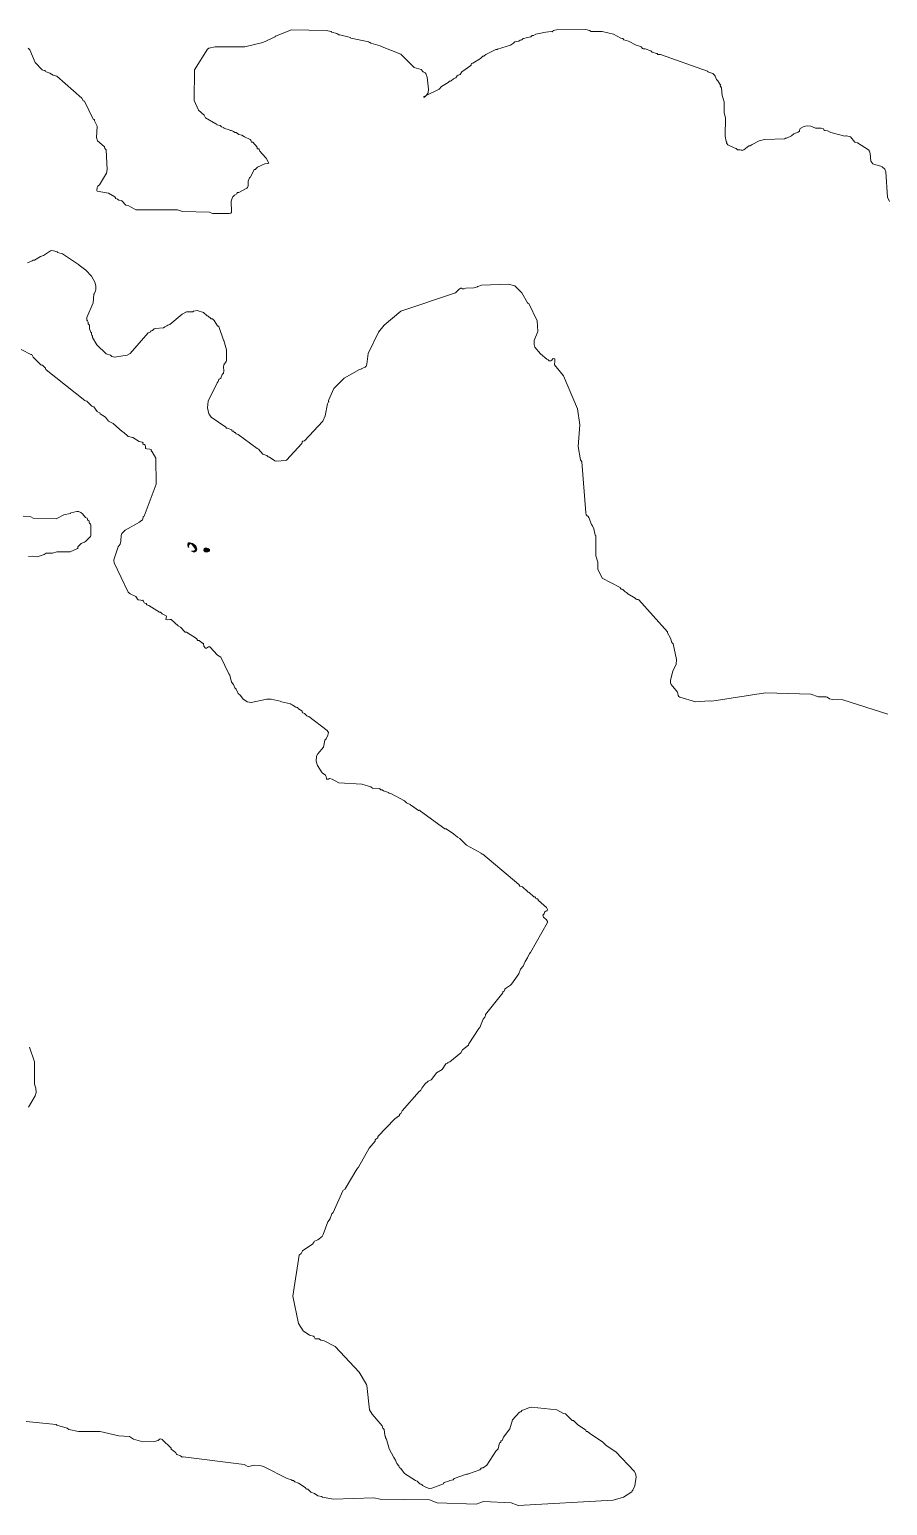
# Model space of a CAD drawing. Header units: inches. Extents: x -230 to 1081, y -574 to 1166.
# Drawn here: x 796.6 to 939, y -409.6 to -164.8 of the extents above; entities that cross this region are included whole.
import ezdxf

# ---------------------------------------------------------------- set-up
doc = ezdxf.new("R2010")
doc.units = ezdxf.units.IN
doc.header["$MEASUREMENT"] = 0
doc.layers.add('Layer 1', color=7, linetype='Continuous')

# ---------------------------------------------------------------- blocks, each defined once
blk = doc.blocks.new('block 2')
at = {"layer": 'Layer 1', "true_color": 0xffffff}
h = blk.add_hatch(color=7, dxfattribs=at)
h.dxf.hatch_style = 2
h.paths.add_polyline_path([(823.78, -251.36), (823.73, -251.34), (823.47, -251.32), (823.46, -251.36), (823.91, -251.5), (824.23, -251.36), (824.34, -251), (824.21, -250.51), (823.98, -250.28), (823.62, -250.06), (823.23, -249.94), (822.93, -249.98), (822.83, -250.17), (822.83, -250.4), (822.89, -250.58), (822.93, -250.62), (822.94, -250.68), (822.98, -250.67), (823.03, -250.64), (823.04, -250.62), (822.91, -250.47), (823, -250.29), (823.25, -250.09), (823.46, -250.15), (823.88, -250.58), (824.1, -250.92), (824.11, -251.11), (824.01, -251.26)])
h = blk.add_hatch(color=7, dxfattribs=at)
h.dxf.hatch_style = 2
h.paths.add_polyline_path([(825.87, -250.82), (825.58, -250.93), (825.49, -251.24), (825.76, -251.44), (826.16, -251.48), (826.43, -251.36), (826.44, -251.08), (826.2, -250.88)])
at = {"layer": 'Layer 1', "lineweight": 0}
for points in [[(939.3, -193.33), (938.98, -192.63), (938.71, -188.43), (938.53, -187.97), (938.13, -187.62), (937.89, -187.49), (936.82, -187.22), (936.58, -187.08), (936.38, -186.89), (936.23, -186.66), (936.13, -185.39), (936.02, -184.97), (935.83, -184.76), (934, -183.59), (933.68, -183.53), (933.58, -183.49), (932.84, -182.64), (932.2, -182.43), (932.1, -182.43), (931.89, -182.53), (929.56, -181.9), (929.04, -181.62), (928.57, -181.54), (928.45, -181.45), (928.38, -181.35), (928.29, -181.26), (928, -181.17), (927.02, -181.16), (926.27, -180.84), (925.76, -180.8), (925.34, -180.84), (925.01, -180.94), (924.47, -181.26), (924.43, -181.36), (924.41, -181.57), (924.37, -181.69), (924.18, -181.87), (923.42, -182.11), (923.04, -182.47), (922.25, -182.85), (922.2, -182.86), (922.04, -182.85), (921.99, -182.88), (921.97, -182.91), (921.95, -182.94), (921.93, -182.96), (918.58, -183.06), (917.7, -183.28), (916.5, -183.88), (916.22, -184.12), (916.18, -184.13), (916.05, -184.12), (916, -184.12), (915.14, -184.76), (914.84, -184.86), (914.82, -184.85), (914.52, -184.76), (914.1, -184.76), (913.89, -184.55), (913.55, -184.46), (912.48, -183.92), (912.3, -183.7), (912.29, -183.65), (912.3, -183.49), (912.27, -183.44), (912.24, -183.41), (912.21, -183.4), (912.19, -183.38), (912.03, -182.53), (912.09, -179.46), (911.88, -178.62), (911.88, -176.82), (911.56, -175.76), (911.45, -174.49), (911.24, -174.17), (911.25, -174.01), (911.24, -173.96), (910.82, -173.32), (910.6, -173.11), (910.39, -172.58), (910.26, -172.39), (909.99, -172.12), (909.18, -171.82), (909.16, -171.79), (909.14, -171.75), (909.12, -171.73), (901.29, -168.97), (900.97, -168.98), (900.88, -168.94), (900.74, -168.82), (900.65, -168.77), (899.91, -168.56), (899.7, -168.35), (898.75, -168.03), (898.67, -168.02), (898.5, -168.04), (898.43, -168.03), (898.3, -167.94), (898.12, -167.71), (898, -167.61), (897.26, -167.39), (895.99, -166.76), (895.25, -166.55), (895.04, -166.33), (894.94, -166.3), (894.73, -166.27), (893.52, -165.58), (891.65, -165.17), (889.96, -165.17), (889.82, -165.13), (889.53, -164.96), (888.9, -164.82), (884.04, -164.84), (883.5, -164.96), (883.47, -165), (883.42, -165.13), (883.39, -165.17), (883.32, -165.18), (883.15, -165.17), (881.84, -165.29), (881.7, -165.38), (880.64, -165.59), (880.22, -165.8), (880.05, -165.8), (880, -165.8), (879.85, -165.98), (879.79, -166.02), (878.52, -166.33), (878.29, -166.5), (878.04, -166.6), (877.78, -166.76), (877.15, -166.86), (876.93, -167.08), (876.4, -167.39), (874.28, -168.07), (874.18, -168.13), (874.14, -168.15), (874.01, -168.13), (873.97, -168.13), (872.33, -168.95), (872.06, -169.19), (871.99, -169.23), (871.82, -169.26), (871.75, -169.3), (871.44, -169.62), (870.19, -170.39), (870.01, -170.43), (869.95, -170.46), (869.91, -170.54), (869.88, -170.71), (869.84, -170.78), (868.36, -171.84), (868.04, -172.26), (867.72, -172.37), (867.56, -172.51), (867.32, -172.82), (867.19, -172.9), (866.97, -172.98), (866.56, -173.32), (866.48, -173.36), (866.31, -173.39), (866.24, -173.43), (866.09, -173.59), (864.97, -174.28), (864.55, -174.7), (862.43, -175.76), (862.17, -175.98), (862.03, -176.07), (862, -175.97), (862.08, -175.9), (862.43, -175.76), (862.75, -175.33), (862.79, -174.7), (862.58, -172.7), (862.4, -172.29), (862.36, -172.13), (862.32, -172.05), (862.24, -171.98), (862.02, -171.91), (861.9, -171.84), (861.81, -171.74), (861.65, -171.49), (861.58, -171.42), (860.42, -171.1), (858.19, -168.88), (855.12, -167.71), (854.8, -167.5), (853.22, -167.08), (853.17, -167.05), (853.14, -167.02), (853.1, -166.99), (852.95, -166.95), (852.93, -166.92), (852.92, -166.89), (852.9, -166.86), (849.93, -166.23), (849.87, -166.15), (849.83, -166.12), (848.08, -165.7), (847.97, -165.71), (847.92, -165.7), (847.6, -165.49), (846.76, -165.28), (846.74, -165.26), (846.72, -165.23), (846.7, -165.2), (846.65, -165.17), (845.8, -164.96), (840.09, -164.85), (837.39, -165.93), (837.37, -165.96), (837.36, -166), (837.33, -166.02), (835.29, -166.97), (832.33, -167.66), (827.41, -167.66), (826.32, -167.92), (826.12, -168.08), (823.99, -171.52), (823.89, -176.6), (824.63, -178.19), (825.58, -179.04), (825.79, -179.46), (827.49, -180.48), (827.65, -180.54), (827.67, -180.57), (827.68, -180.6), (827.7, -180.63), (828.23, -180.73), (828.27, -180.77), (828.38, -180.9), (828.44, -180.95), (828.82, -181.07), (828.83, -181.1), (828.84, -181.13), (828.86, -181.16), (829.73, -181.44), (829.92, -181.58), (829.96, -181.59), (830.13, -181.58), (830.45, -181.73), (830.66, -181.9), (830.7, -181.91), (830.83, -181.89), (830.88, -181.9), (831.3, -182.22), (831.83, -182.32), (832.25, -182.64), (833.21, -183.06), (833.29, -183.17), (833.42, -183.49), (833.46, -183.5), (833.59, -183.48), (833.63, -183.49), (834.37, -184.33), (834.38, -184.38), (834.36, -184.5), (834.37, -184.55), (834.44, -184.58), (834.62, -184.61), (834.69, -184.65), (834.72, -184.72), (834.79, -184.97), (835.75, -186.03), (835.76, -186.09), (835.79, -186.11), (835.82, -186.11), (835.85, -186.13), (836.28, -186.98), (836.16, -187.05), (835.64, -187.09), (834.43, -187.67), (834.05, -188.04), (834.01, -188.05), (833.88, -188.03), (833.84, -188.04), (833.27, -189.29), (833.15, -189.36), (833.1, -189.42), (832.89, -189.95), (832.86, -190.75), (832.78, -191), (832.66, -191.13), (831.3, -191.85), (831.25, -191.86), (831.14, -191.85), (831.09, -191.85), (831.06, -191.89), (831.01, -192.02), (830.98, -192.06), (830.61, -192.32), (830.35, -192.59), (830.15, -192.95), (830.05, -193.31), (830.08, -195.09), (830, -195.29), (829.71, -195.35), (826.96, -195.35), (826.43, -195.13), (821.98, -195.03), (821.13, -194.71), (814.25, -194.71), (813.09, -194.08), (812.56, -193.97), (812.38, -193.81), (812.09, -193.39), (811.92, -193.23), (811.8, -193.18), (811.39, -193.12), (811.16, -192.95), (810.89, -192.85), (810.84, -192.8), (810.83, -192.72), (810.76, -192.59), (809.7, -191.96), (807.79, -191.64), (807.76, -191.5), (807.81, -191.04), (807.9, -190.79), (807.96, -190.74), (808.22, -190.58), (809.34, -188.66), (809.49, -188.04), (809.28, -184.76), (809.06, -184.55), (809, -184.3), (808.96, -184.23), (807.89, -183.29), (807.69, -182.75), (807.79, -180.84), (807.37, -179.99), (807.36, -179.95), (807.38, -179.83), (807.37, -179.78), (807.33, -179.75), (807.2, -179.71), (807.16, -179.68), (805.68, -176.71), (805.64, -176.69), (805.51, -176.63), (805.46, -176.6), (805.25, -176.18), (801.12, -172.58), (800.49, -172.37), (799.96, -172.05), (799.32, -171.84), (799.25, -171.79), (799.17, -171.68), (799.11, -171.63), (799.01, -171.59), (798.79, -171.56), (798.69, -171.52), (797.53, -170.3), (796.61, -168.21), (796.36, -167.92)], [(795.51, -245.53), (796.78, -245.64), (797.21, -245.85), (801.02, -245.96), (802.29, -245.32), (803.35, -245.11), (803.39, -245.09), (803.45, -245), (804.41, -244.78), (804.72, -244.79), (805.08, -244.92), (805.38, -245.16), (805.89, -245.75), (805.96, -245.8), (806.13, -245.9), (806.21, -245.96), (806.22, -246), (806.2, -246.12), (806.21, -246.17), (806.24, -246.19), (806.38, -246.25), (806.42, -246.27), (806.46, -246.38), (806.49, -246.59), (806.52, -246.7), (806.58, -246.77), (806.64, -246.82), (806.69, -246.89), (806.73, -247.02), (806.73, -248.82), (806.69, -248.9), (805.89, -249.72), (805.68, -249.88), (805.27, -250.01), (805.15, -250.09), (804.62, -250.62), (804.61, -250.66), (804.62, -250.78), (804.62, -250.83), (804.56, -250.88), (803.35, -251.46), (801.12, -251.46), (800.38, -251.67), (799.32, -251.67), (799.01, -251.89), (797.84, -252.31), (797.1, -252.2), (796.41, -252.25)], [(796.57, -333.63), (797.42, -336.06), (797.42, -339.77), (797.63, -340.4), (797.7, -341.12), (797.54, -341.71), (796.39, -343.6)], [(796, -395.72), (800.99, -396.22), (801.12, -396.31), (802.82, -396.84), (803.13, -397.05), (804.72, -397.37), (808.32, -397.37), (811.39, -398.11), (813.19, -398.21), (813.83, -398.64), (815.4, -399.07), (817.32, -399.06), (817.96, -398.85), (818.01, -398.81), (818.11, -398.69), (818.17, -398.64), (818.4, -398.59), (818.6, -398.68), (820.08, -400.12), (820.09, -400.16), (820.07, -400.29), (820.08, -400.33), (820.12, -400.36), (820.24, -400.41), (820.82, -400.86), (820.87, -400.93), (820.97, -401.11), (821.03, -401.18), (821.66, -401.39), (821.88, -401.6), (821.92, -401.61), (822.09, -401.6), (832.21, -402.87), (832.73, -403.13), (832.99, -403.19), (833.84, -402.98), (834.81, -403.03), (835.43, -403.19), (839.35, -405.2), (840.09, -405.41), (840.11, -405.44), (840.12, -405.46), (840.14, -405.5), (840.19, -405.52), (840.36, -405.51), (840.41, -405.52), (840.62, -405.73), (841.25, -405.94), (842.31, -406.68), (842.52, -406.9), (842.6, -406.93), (842.76, -406.96), (842.84, -407), (843.26, -407.43), (843.9, -407.64), (844.43, -408.06), (845.06, -408.17), (845.2, -408.25), (846.97, -408.59), (853.75, -408.38), (854.8, -408.59), (862.96, -408.7), (864.23, -409.23), (870.69, -409.44), (871.96, -409.01), (876.51, -409.23), (877.67, -409.65), (893.47, -408.78), (895.19, -408.27), (896.53, -407.39), (896.63, -407.21), (896.64, -407.15), (896.67, -407.14), (896.7, -407.13), (896.73, -407.11), (897.05, -406.41), (897.25, -404.91), (897.16, -404.35), (896.92, -403.95), (893.88, -400.75), (892.29, -399.7), (891.76, -399.17), (889.53, -397.68), (889.22, -397.37), (889.17, -397.36), (889.05, -397.37), (889, -397.37), (888.98, -397.33), (888.93, -397.2), (888.9, -397.16), (887.52, -396.2), (886.89, -395.57), (886.85, -395.56), (886.72, -395.57), (886.67, -395.57), (885.62, -394.51), (885.52, -394.46), (885.19, -394.4), (884.13, -393.77), (879.9, -393.34), (879.56, -393.41), (878.64, -393.79), (878.42, -393.83), (878.31, -393.87), (878.28, -393.91), (878.2, -394.08), (878.13, -394.12), (877.96, -394.15), (877.89, -394.19), (876.72, -395.46), (876.3, -396.94), (875.24, -398.32), (875.03, -398.85), (874.99, -398.88), (874.86, -398.93), (874.82, -398.96), (874.81, -399), (874.82, -399.12), (874.82, -399.17), (874.78, -399.19), (874.64, -399.24), (874.6, -399.27), (874.39, -400.23), (874.31, -400.32), (874.12, -400.45), (874.08, -400.54), (874.06, -400.6), (874.03, -400.62), (874, -400.62), (873.97, -400.65), (872.49, -402.98), (871.85, -403.4), (871.81, -403.41), (871.69, -403.4), (871.64, -403.4), (871.55, -403.47), (871.41, -403.65), (871.32, -403.72), (869.42, -404.38), (869.31, -404.46), (869.27, -404.47), (869.14, -404.46), (869.1, -404.46), (867.09, -405.2), (866.88, -405.41), (866.35, -405.52), (866.13, -405.62), (865.39, -405.84), (865.37, -405.87), (865.31, -406.01), (865.29, -406.05), (863.36, -406.79), (862.89, -406.82), (862.45, -406.68), (861.83, -406.32), (861.69, -406.16), (861.61, -406.12), (861.45, -406.09), (861.37, -406.05), (860.95, -405.62), (860.63, -405.52), (858.83, -404.35), (858.19, -403.51), (858.15, -403.48), (858.03, -403.43), (857.98, -403.4), (857.88, -403.08), (857.56, -402.66), (857.35, -402.13), (857.03, -401.71), (856.29, -400.23), (855.86, -398.64), (855.65, -398.43), (855.64, -398.38), (855.65, -398.21), (855.63, -398.14), (855.55, -398), (855.44, -397.05), (855.23, -396.84), (855.19, -396.73), (855.16, -396.52), (855.12, -396.41), (853.43, -394.51), (853, -393.77), (852.58, -389.74), (852.53, -389.58), (851.31, -387.52), (847.29, -383.28), (845.49, -382.33), (844.96, -382.23), (844.73, -382.05), (844.64, -382.01), (844.14, -382.03), (844, -382.01), (843.8, -381.7), (843.69, -381.59), (843.05, -381.38), (842.02, -380.66), (841.25, -379.47), (840.3, -374.92), (841.36, -368.14), (841.41, -368.07), (841.68, -367.83), (841.89, -367.4), (843.58, -366.24), (843.67, -366.14), (843.81, -365.91), (843.9, -365.81), (844.43, -365.6), (845.14, -365.01), (845.33, -364.69), (846.09, -362.59), (846.33, -362.32), (846.49, -362.07), (846.76, -361.26), (846.97, -361.05), (848.56, -357.45), (848.65, -357.36), (848.89, -357.22), (848.98, -357.13), (850.89, -353.85), (851.21, -353.53), (852.93, -350.37), (853.96, -349.19), (853.97, -349.15), (853.95, -349.03), (853.96, -348.98), (854.04, -348.88), (854.38, -348.66), (854.39, -348.62), (854.37, -348.49), (854.38, -348.45), (857.24, -345.49), (857.98, -344.96), (857.99, -344.91), (857.98, -344.79), (857.98, -344.74), (858.02, -344.72), (858.15, -344.67), (858.19, -344.64), (858.45, -344.2), (861.23, -340.98), (861.48, -340.83), (861.54, -340.73), (861.69, -340.4), (862.18, -339.74), (862.75, -339.24), (863.24, -339.02), (863.38, -338.92), (864.12, -337.86), (865.08, -337.33), (865.68, -336.41), (865.92, -336.27), (865.98, -336.26), (866, -336.23), (866, -336.2), (866.03, -336.17), (866.35, -336.06), (868.15, -334.58), (868.46, -334.05), (869.42, -333.31), (869.45, -333.24), (869.5, -333.06), (871.16, -330.5), (871.28, -330.39), (871.32, -330.34), (871.85, -328.97), (872.17, -328.65), (872.21, -328.55), (872.24, -328.33), (872.28, -328.23), (875.13, -324.63), (875.14, -324.58), (875.13, -324.46), (875.13, -324.42), (875.17, -324.39), (875.3, -324.34), (875.35, -324.31), (875.49, -323.98), (875.56, -323.89), (876.4, -323.35), (876.6, -323.16), (877.78, -321.45), (878.1, -320.71), (878.52, -320.18), (878.84, -319.44), (879.26, -318.8), (879.58, -318.06), (879.74, -317.9), (882.54, -312.93), (882.55, -312.77), (882.4, -312.48), (881.9, -312.06), (881.8, -311.71), (882.02, -311.5), (882.08, -311.25), (882.12, -311.18), (882.29, -311.07), (882.42, -311.03), (882.52, -310.97), (882.55, -310.76), (882.4, -310.46), (881.06, -309.27), (881.03, -309.23), (880.99, -309.11), (880.96, -309.06), (880.89, -309.02), (880.72, -308.99), (880.64, -308.96), (880.61, -308.91), (880.56, -308.79), (880.53, -308.74), (880.46, -308.71), (880.29, -308.67), (880.22, -308.64), (879.54, -307.99), (879.37, -307.9), (879.31, -307.88), (879.29, -307.86), (879.29, -307.82), (879.26, -307.79), (878.38, -307.05), (877.97, -306.9), (877.78, -306.63), (871.8, -301.61), (871.58, -301.53), (871.56, -301.5), (871.56, -301.47), (871.53, -301.44), (869.1, -300.13), (868, -298.99), (867.64, -298.81), (867.23, -298.45), (867.09, -298.37), (867.03, -298.35), (867.01, -298.33), (867.01, -298.29), (866.98, -298.26), (865.71, -297.42), (865.67, -297.4), (865.54, -297.42), (865.5, -297.42), (861.46, -294.46), (861.37, -294.34), (861.33, -294.33), (861.2, -294.35), (861.16, -294.34), (859.99, -293.54), (859.83, -293.48), (859.81, -293.45), (859.8, -293.42), (859.78, -293.39), (859.15, -293.07), (858.83, -292.76), (856.55, -291.57), (856.23, -291.47), (856.21, -291.44), (856.2, -291.4), (856.18, -291.38), (855.31, -291.09), (855.12, -290.96), (855.08, -290.95), (854.96, -290.96), (854.91, -290.96), (854.75, -290.78), (854.7, -290.74), (853.53, -290.64), (853.22, -290.43), (851.76, -289.99), (847.92, -289.79), (846.81, -289.14), (846.44, -289.05), (846.37, -289.07), (846.28, -289.13), (846.23, -289.16), (845.96, -289.19), (845.87, -289.14), (845.8, -288.73), (845.68, -288.53), (845.17, -288.1), (844.38, -286.92), (844.17, -286.2), (844.22, -285.34), (844.41, -284.97), (845.38, -283.86), (845.59, -282.7), (845.8, -282.49), (846.12, -281.85), (846.22, -281.43), (846.01, -281.12), (842.95, -278.78), (842.87, -278.75), (842.71, -278.71), (842.63, -278.67), (842.21, -278.25), (842.13, -278.22), (841.96, -278.18), (841.89, -278.14), (841.85, -278.07), (841.82, -277.9), (841.78, -277.83), (841.25, -277.51), (841.04, -277.3), (840.97, -277.26), (840.8, -277.23), (840.18, -276.84), (839.94, -276.75), (839.88, -276.66), (838.39, -276.34), (838.18, -276.24), (836.7, -275.87), (835.95, -275.88), (833.37, -276.43), (832.68, -276.34), (832.34, -276.08), (832.02, -275.92), (831.62, -275.29), (831.19, -274.97), (830.88, -274.23), (830.66, -274.02), (830.45, -273.49), (830.13, -273.06), (829.82, -271.9), (829.65, -271.67), (828.33, -268.93), (827.8, -268.62), (826.53, -267.24), (826.26, -267.22), (826.1, -267.31), (825.96, -267.43), (825.79, -267.45), (825.5, -267.12), (825.48, -266.71), (825.44, -266.64), (825.38, -266.63), (825.32, -266.64), (824.73, -266.18), (824.7, -266.17), (824.57, -266.19), (824.52, -266.18), (824.46, -266.12), (824.31, -265.86), (822.62, -264.8), (822.58, -264.79), (822.45, -264.81), (822.41, -264.8), (821.66, -263.96), (821.24, -263.75), (820.08, -262.69), (819.86, -262.67), (819.41, -262.74), (819.23, -262.69), (819.21, -262.61), (819.33, -262.26), (819.24, -262.06), (819.06, -261.94), (818.59, -261.73), (818.38, -261.52), (818.3, -261.49), (818.15, -261.45), (816.37, -260.36), (816.05, -260.25), (816.02, -260.21), (815.98, -260.08), (815.95, -260.04), (815.87, -260), (815.7, -259.97), (815.63, -259.93), (815.55, -259.83), (815.42, -259.51), (815.38, -259.5), (815.25, -259.52), (815.21, -259.51), (815.05, -259.46), (814.72, -259.44), (814.57, -259.4), (814.49, -259.31), (814.36, -259.01), (814.25, -258.87), (813.3, -258.45), (812.96, -258.13), (810.61, -253.29), (810.55, -252.84), (810.56, -252.76), (810.65, -252.63), (811.29, -250.62), (811.61, -250.19), (811.75, -249.7), (811.78, -248.76), (811.92, -248.39), (812.48, -247.85), (814.83, -246.55), (814.94, -246.43), (815.31, -246.17), (815.38, -246.03), (815.42, -245.64), (815.45, -245.61), (815.59, -245.56), (815.63, -245.53), (817.61, -240.24), (817.53, -235.9), (816.95, -234.89), (816.79, -234.73), (816.78, -234.69), (816.8, -234.56), (816.79, -234.52), (816.54, -234.4), (816.04, -234.39), (815.84, -234.31), (815.83, -234.26), (815.84, -233.99), (815.77, -233.77), (815.67, -233.68), (815.54, -233.64), (815.42, -233.57), (815.41, -233.53), (815.43, -233.4), (815.42, -233.36), (815.3, -233.29), (814.78, -233.15), (813.72, -232.51), (812.98, -232.3), (812.19, -231.62), (812.1, -231.59), (812.03, -231.56), (810.44, -230.18), (809.7, -229.76), (809.17, -229.12), (808.32, -228.59), (808.3, -228.56), (808.25, -228.42), (808.22, -228.38), (807.79, -228.17), (807.26, -227.43), (807.19, -227.4), (807.02, -227.36), (806.95, -227.32), (806.1, -226.47), (806.02, -226.44), (805.85, -226.4), (805.78, -226.37), (799.32, -221.29), (799.29, -221.22), (799.25, -221.04), (799.22, -220.97), (798.79, -220.55), (798.72, -220.51), (798.55, -220.48), (798.48, -220.44), (797.21, -219.17), (796.99, -218.75), (796.95, -218.73), (796.83, -218.75), (796.78, -218.75), (793.83, -217.18)], [(796.25, -203.5), (797.04, -203.21), (797.21, -203.08), (797.24, -203.06), (797.37, -203.08), (797.42, -203.08), (798.39, -202.44), (798.88, -202.28), (800.05, -201.53), (800.28, -201.49), (800.54, -201.51), (801.18, -201.72), (801.2, -201.75), (801.21, -201.78), (801.23, -201.8), (802.04, -202.03), (804.72, -203.82), (804.78, -203.83), (804.8, -203.86), (804.8, -203.89), (804.83, -203.92), (805.95, -204.76), (806.84, -205.72), (807.4, -206.74), (807.57, -207.33), (807.58, -207.95), (807.53, -208.16), (807.4, -208.44), (807.35, -208.64), (807.32, -208.66), (807.28, -208.67), (807.26, -208.69), (807.16, -210.17), (806.12, -212.61), (806.1, -212.82), (806.12, -213.03), (806.18, -213.16), (806.31, -213.35), (806.32, -213.42), (806.3, -213.59), (806.31, -213.66), (806.52, -213.88), (806.56, -214.48), (806.75, -215.01), (806.84, -215.15), (806.85, -215.18), (806.84, -215.36), (806.93, -215.53), (807.05, -215.67), (807.06, -215.71), (807.05, -215.89), (807.77, -217.13), (809.28, -218.64), (810.02, -218.85), (810.23, -219.06), (810.68, -219.18), (812.8, -218.81), (813.3, -218.53), (816.26, -215.15), (816.33, -215.11), (816.5, -215.08), (816.58, -215.04), (816.61, -215), (816.66, -214.87), (816.69, -214.83), (816.76, -214.79), (816.92, -214.76), (817, -214.72), (817.29, -214.47), (817.43, -214.4), (818.8, -214.3), (819.04, -214.13), (819.38, -213.98), (819.55, -213.88), (819.86, -213.77), (821.92, -212.01), (822.62, -211.65), (823.68, -211.65), (823.68, -211.64), (823.74, -211.57), (823.78, -211.55), (824.38, -211.42), (825.48, -211.76), (826.05, -212.3), (826.22, -212.39), (826.28, -212.41), (826.29, -212.43), (826.3, -212.47), (826.32, -212.5), (826.57, -212.65), (826.75, -212.82), (826.79, -212.83), (826.91, -212.81), (826.96, -212.82), (827.24, -213.09), (827.8, -213.98), (827.86, -214.03), (827.96, -214.05), (828.02, -214.09), (828.78, -216.36), (828.81, -216.38), (828.85, -216.4), (828.86, -216.42), (829.25, -217.95), (829.29, -219.7), (829.21, -219.91), (828.86, -220.44), (828.79, -220.76), (828.82, -221.43), (828.76, -221.82), (828.55, -222.03), (828.33, -222.66), (828.27, -222.72), (828.08, -222.82), (828.02, -222.88), (827.91, -223.19), (827.7, -223.4), (826.22, -226.47), (826.14, -227.59), (826.32, -228.59), (826.53, -228.8), (826.75, -229.12), (829.14, -230.76), (829.29, -230.92), (829.39, -230.96), (829.61, -230.99), (830.13, -231.24), (830.16, -231.28), (830.21, -231.41), (830.24, -231.45), (830.29, -231.46), (830.4, -231.45), (830.45, -231.45), (830.48, -231.49), (830.53, -231.62), (830.56, -231.66), (830.6, -231.67), (830.72, -231.66), (830.77, -231.66), (830.79, -231.7), (830.85, -231.83), (830.88, -231.88), (830.95, -231.91), (831.12, -231.95), (831.19, -231.98), (834.34, -234.34), (834.5, -234.38), (834.58, -234.42), (835.32, -235.26), (835.96, -235.47), (836.17, -235.69), (836.4, -235.76), (837.3, -236.34), (837.55, -236.43), (839.13, -236.32), (839.24, -236.25), (841.78, -233.46), (841.81, -233.39), (841.85, -233.21), (841.89, -233.15), (841.95, -233.11), (842.21, -233.04), (845.28, -229.76), (845.64, -228.91), (846.02, -226.92), (846.23, -226.58), (846.24, -226.54), (846.23, -226.37), (847.08, -224.36), (848.79, -222.64), (851.34, -221.22), (851.58, -221.16), (851.6, -221.13), (851.61, -221.1), (851.63, -221.08), (852.3, -220.81), (852.46, -220.65), (852.58, -220.33), (852.79, -218.53), (854.49, -215.04), (855.44, -213.88), (858.19, -211.55), (867.3, -208.47), (867.52, -208.3), (867.9, -207.88), (868.15, -207.73), (868.26, -207.73), (868.46, -207.81), (868.57, -207.84), (868.7, -207.83), (868.99, -207.73), (870.31, -207.69), (870.96, -207.51), (870.98, -207.47), (870.99, -207.44), (871, -207.42), (871.59, -207.24), (876.05, -207.04), (877.15, -207.31), (878.31, -208.47), (879.26, -210.17), (879.3, -210.2), (879.43, -210.25), (879.47, -210.28), (880.85, -213.13), (880.96, -214.93), (880.34, -216.41), (880.32, -217.05), (880.38, -217.26), (880.48, -217.48), (881.37, -218.6), (882.44, -219.49), (882.65, -219.59), (882.86, -219.8), (883.12, -219.77), (883.28, -219.64), (883.39, -219.48), (883.5, -219.38), (883.76, -219.42), (883.8, -219.75), (883.71, -220.44), (885.19, -222.24), (887.52, -227.75), (887.95, -230.39), (887.63, -233.99), (888.05, -236.22), (888.26, -236.53), (888.9, -245), (889, -245.32), (889.09, -245.42), (889.33, -245.62), (889.43, -245.75), (889.85, -246.91), (890.02, -247.14), (890.27, -247.65), (890.49, -248.71), (890.5, -248.72), (890.53, -248.74), (890.57, -248.77), (890.59, -248.82), (890.59, -252.1), (890.91, -253.16), (890.91, -254.32), (891.65, -255.8), (894.62, -257.39), (894.64, -257.43), (894.72, -257.6), (894.79, -257.64), (894.96, -257.67), (895.04, -257.71), (895.47, -258.08), (895.69, -258.18), (895.89, -258.45), (897.12, -259.14), (897.21, -259.25), (897.26, -259.3), (897.37, -259.34), (897.59, -259.36), (897.69, -259.4), (902.45, -264.7), (902.46, -264.74), (902.45, -264.86), (902.45, -264.91), (902.98, -265.76), (903.19, -266.5), (903.4, -266.71), (903.99, -269.33), (903.93, -270.1), (903.34, -271.23), (902.95, -272.73), (902.98, -273.17), (903.11, -273.44), (904.15, -274.76), (904.2, -274.93), (904.25, -275.29), (904.38, -275.44), (904.52, -275.54), (907.11, -276.34), (909.47, -276.19), (909.86, -276.24), (918.76, -274.86), (926.27, -275.07), (927.54, -275.5), (928.82, -275.5), (928.96, -275.55), (929.34, -275.82), (929.86, -275.96), (931.57, -276.03), (939.06, -278.36)], [(862, -175.97), (862.03, -176.07), (862.17, -175.98), (862.43, -175.76), (862.08, -175.9), (862, -175.97)], [(823.78, -251.36), (823.73, -251.34), (823.47, -251.32), (823.46, -251.36), (823.91, -251.5), (824.23, -251.36), (824.34, -251), (824.21, -250.51), (823.98, -250.28), (823.62, -250.06), (823.23, -249.94), (822.93, -249.98), (822.83, -250.17), (822.83, -250.4), (822.89, -250.58), (822.93, -250.62), (822.94, -250.68), (822.98, -250.67), (823.03, -250.64), (823.04, -250.62), (822.91, -250.47), (823, -250.29), (823.25, -250.09), (823.46, -250.15), (823.88, -250.58), (824.1, -250.92), (824.11, -251.11), (824.01, -251.26), (823.78, -251.36)], [(825.87, -250.82), (825.58, -250.93), (825.49, -251.24), (825.76, -251.44), (826.16, -251.48), (826.43, -251.36), (826.44, -251.08), (826.2, -250.88), (825.87, -250.82)]]:
    blk.add_lwpolyline(points, dxfattribs=at)

msp = doc.modelspace()

# ---------------------------------------------------------------- block references
at = {"layer": 'Layer 1'}
msp.add_blockref('block 2', (0, 0), dxfattribs=at)

doc.saveas('drawing.dxf')
